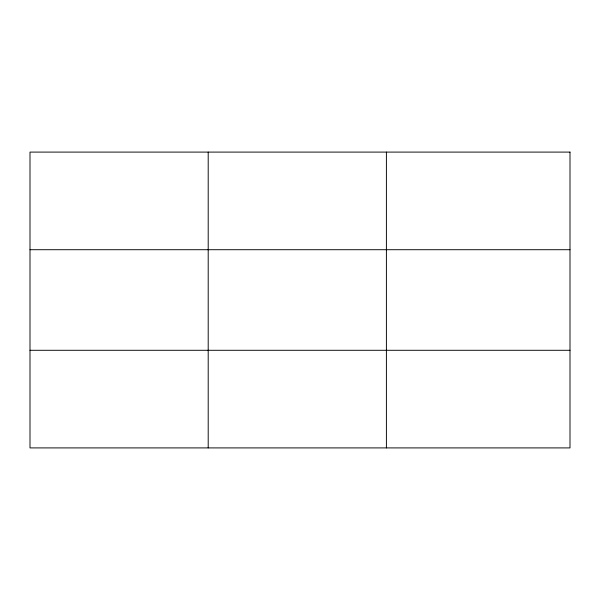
<?xml version="1.0" encoding="UTF-8"?>
<svg xmlns="http://www.w3.org/2000/svg" width="600" height="600" viewBox="0 0 600 600"><rect width="100%" height="100%" fill="white"/><g stroke="black" fill="none" stroke-linecap="round" stroke-linejoin="round"><path stroke-width="0.9" d="M208.2 152.093L208.2 447.908M386.4 152.093L386.4 447.908M30 249.712L570 249.712M30 350.288L570 350.288M570 152.093L570 447.908L30 447.908L30 152.093L570 152.093"/></g></svg>
